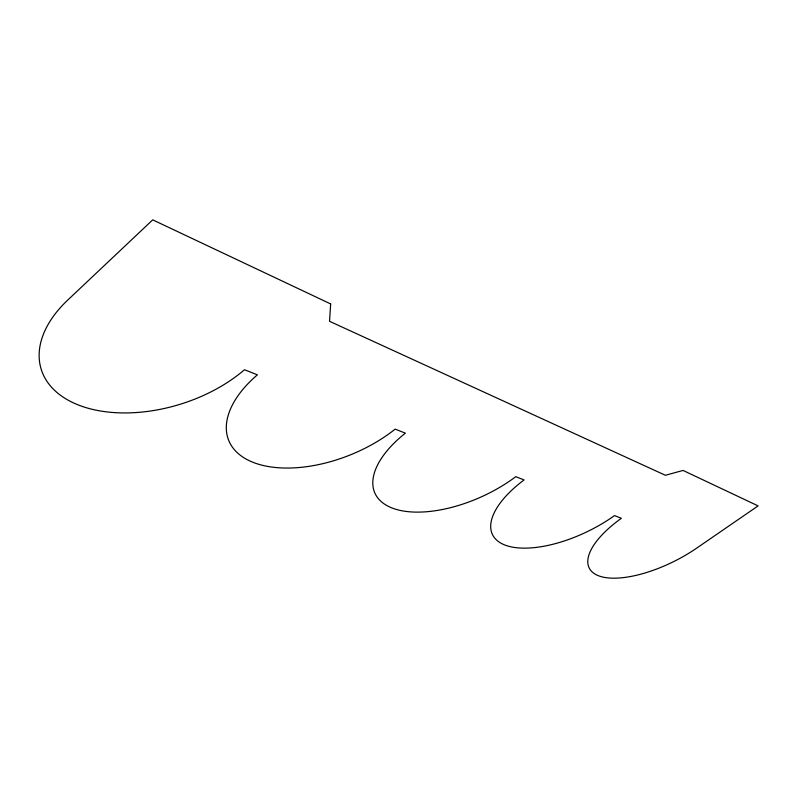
<?xml version="1.0" encoding="UTF-8"?>
<svg xmlns="http://www.w3.org/2000/svg" width="798" height="798" viewBox="0 0 798 798"><rect width="100%" height="100%" fill="white"/><g stroke="black" fill="none" stroke-linecap="round" stroke-linejoin="round"><path stroke-width="1.2" d="M330.671 303.938L329.524 321.295L665.382 475.279L683.058 470.441L758.1 505.892L696.824 548.036A79.521 32.149 -26.7 0 1 598.37 575.697A79.521 32.149 -26.7 0 1 621.373 518.301L614.51 515.588A86.822 38.653 -25.8 0 1 504.755 544.974A86.822 38.653 -25.8 0 1 524.067 479.937L515.777 476.675A95.8 47.242 -24.4 0 1 391.878 507.917A95.8 47.242 -24.4 0 1 405.374 433.154L395.16 429.125A107.261 58.833 -21.9 0 1 253.116 462.361A107.261 58.833 -21.9 0 1 257.395 374.831L244.477 369.733A122.782 74.703 -17.3 0 1 78.334 404.975A122.782 74.703 -17.3 0 1 67.74 300.068L152.717 219.849L330.671 303.938"/></g></svg>
